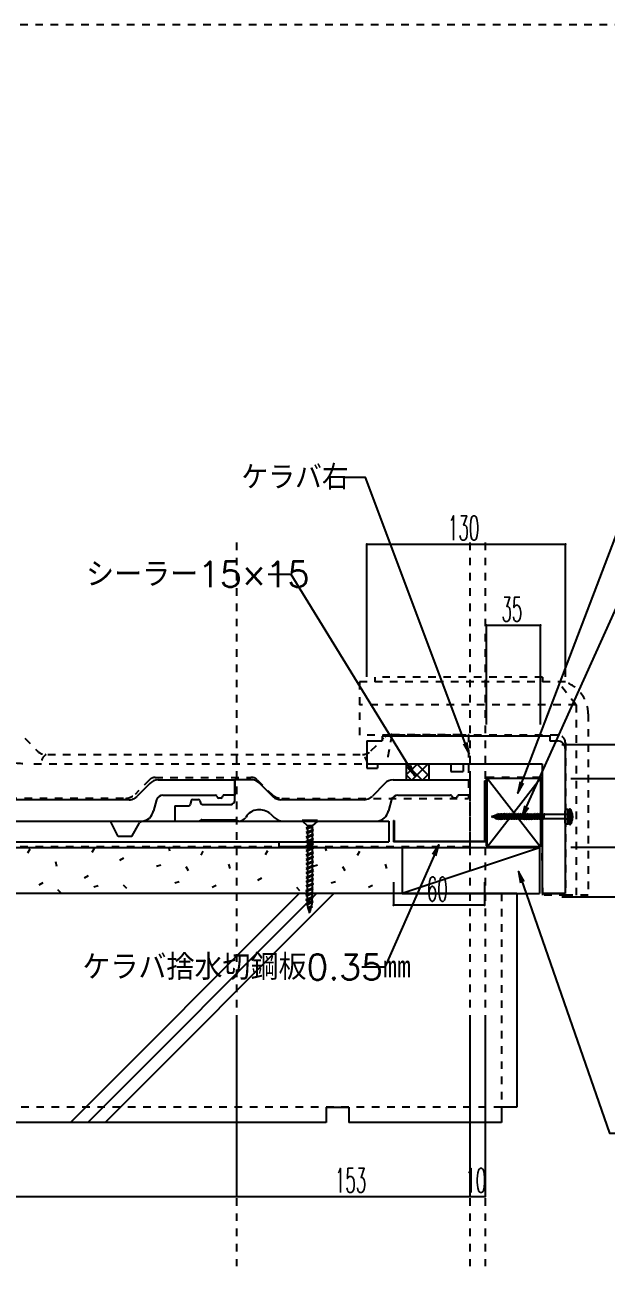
# Model space of a CAD drawing. Extents: x -1727 to 4652, y -2308 to 2357.
# Drawn here: x 3714 to 4095, y 1286 to 2100 of the extents above; entities that cross this region are included whole.
import ezdxf

# ---------------------------------------------------------------- set-up
doc = ezdxf.new("R2010")
doc.units = 0
doc.header["$LTSCALE"] = 5
doc.linetypes.add('DOT', pattern=[2, 1, -1])
for name, color, linetype in [('0-1', 7, 'CONTINUOUS'), ('0-2', 7, 'CONTINUOUS'), ('0-3', 7, 'CONTINUOUS'), ('0-4', 7, 'CONTINUOUS'), ('0-A', 7, 'CONTINUOUS'), ('0-F', 7, 'CONTINUOUS')]:
    doc.layers.add(name, color=color, linetype=linetype)
doc.styles.get("Standard").update_dxf_attribs({"font": 'txt.shx', "bigfont": 'extfont.shx'})

# ---------------------------------------------------------------- blocks, each defined once
blk = doc.blocks.new('H2')
at = {"layer": '0-1', "color": 7, "linetype": 'CONTINUOUS'}
for p, q in [((3963.9508, 1608.1022), (3971.0219, 1615.1732)), ((3974.2277, 1604.8963), (3963.9508, 1615.1732)), ((3967.816, 1604.8963), (3978.093, 1615.1732)), ((3978.9508, 1607.2443), (3971.0219, 1615.1732)), ((3978.9508, 1614.3154), (3978.093, 1615.1732)), ((3967.1567, 1604.8963), (3963.9508, 1608.1022)), ((3974.8871, 1604.8963), (3978.9508, 1608.96))]:
    blk.add_line(p, q, dxfattribs=at)

msp = doc.modelspace()

# ---------------------------------------------------------------- linework, layer by layer
at = {"layer": '0-1', "color": 7, "linetype": 'CONTINUOUS'}
for p, q in [((3978.9508, 1615.1732), (3963.9508, 1615.1732)), ((3963.9508, 1615.1732), (3963.9508, 1604.8963)), ((3978.9508, 1604.8963), (3978.9508, 1615.1732)), ((3963.9508, 1604.8963), (3978.9508, 1604.8963)), ((4017.1141, 1605.9639), (4052.1141, 1560.9639)), ((4017.1141, 1560.9639), (4052.1141, 1605.9639))]:
    msp.add_line(p, q, dxfattribs=at)
at = {"layer": '0-1', "color": 7, "linetype": 'DOT'}
for p, q in [((4005.8071, 1560.9764), (4005.8071, 1606.1586)), ((4016.6846, 1561.4656), (4016.6846, 1606.6478)), ((4016.6846, 1606.6478), (4053.2082, 1606.6478)), ((4053.2082, 1551.8664), (4053.2082, 1606.5122)), ((4005.8071, 1560.9764), (3145.7113, 1560.9764)), ((3145.7113, 1560.4355), (3901.4149, 1560.4355))]:
    msp.add_line(p, q, dxfattribs=at)
at = {"layer": '0-1', "color": 6, "linetype": 'CONTINUOUS'}
for p, q in [((4015.3819, 1604.1312), (4015.3819, 1564.4312)), ((4015.3819, 1604.1312), (4015.6819, 1604.1312)), ((4015.6819, 1604.1312), (4015.6819, 1564.1312)), ((3955.6819, 1578.1312), (3955.6819, 1564.1312)), ((3955.6819, 1578.1312), (3955.9819, 1578.1312)), ((3955.9819, 1578.1312), (3955.9819, 1564.4312)), ((4015.6819, 1564.1312), (3955.6819, 1564.1312)), ((4015.3819, 1564.4312), (3955.9819, 1564.4312))]:
    msp.add_line(p, q, dxfattribs=at)
at = {"layer": '0-1', "color": 4, "linetype": 'DOT'}
for p, q in [((4019.8517, 1580.796), (4021.7867, 1581.4959)), ((4022.6318, 1579.7859), (4019.8517, 1580.796)), ((4019.8517, 1580.796), (4020.3659, 1580.4258)), ((4020.3659, 1580.4258), (4020.6929, 1580.4858)), ((4021.7867, 1581.4959), (4022.2877, 1581.9159)), ((4022.5907, 1579.8558), (4021.7867, 1581.4959)), ((4022.2877, 1581.9159), (4022.3717, 1581.9558)), ((4022.9897, 1579.1658), (4022.2877, 1581.9159)), ((4022.5607, 1581.786), (4022.3717, 1581.9558)), ((4022.5607, 1581.786), (4023.5249, 1582.1358)), ((4023.3269, 1579.5258), (4022.5607, 1581.786)), ((4022.9897, 1579.1658), (4022.5907, 1579.8558)), ((4023.0947, 1579.116), (4023.3269, 1579.5258)), ((4023.7049, 1579.3959), (4023.3269, 1579.5258)), ((4023.8057, 1582.6158), (4023.5237, 1582.1358)), ((4023.5249, 1582.1358), (4024.2668, 1579.3359)), ((4024.5479, 1578.846), (4023.7997, 1582.6059)), ((4023.7997, 1582.6059), (4023.8978, 1582.6059)), ((4024.1519, 1582.2558), (4023.8978, 1582.6059)), ((4024.2668, 1579.3359), (4024.0469, 1579.3359)), ((4024.1519, 1582.2558), (4025.0417, 1582.2558)), ((4024.9268, 1579.3359), (4024.1519, 1582.2558)), ((4024.5479, 1578.846), (4024.2647, 1579.3359)), ((4024.6457, 1578.846), (4024.9268, 1579.3359)), ((4024.9268, 1579.3359), (4025.8169, 1579.3359)), ((4025.3228, 1582.746), (4025.0408, 1582.2558)), ((4025.0417, 1582.2558), (4025.8169, 1579.3359)), ((4025.3228, 1582.746), (4025.4209, 1582.746)), ((4025.3228, 1582.746), (4026.0977, 1578.846)), ((4025.4209, 1582.746), (4025.7038, 1582.2558)), ((4026.5918, 1582.2558), (4025.7017, 1582.2558)), ((4025.7017, 1582.2558), (4026.4769, 1579.3359)), ((4026.0977, 1578.846), (4025.8148, 1579.3359)), ((4026.1958, 1578.846), (4026.4778, 1579.3359)), ((4026.4769, 1579.3359), (4027.3667, 1579.3359)), ((4026.8729, 1582.746), (4026.5909, 1582.2558)), ((4026.5918, 1582.2558), (4027.3667, 1579.3359)), ((4027.6478, 1578.846), (4026.8729, 1582.746)), ((4026.8729, 1582.746), (4026.9707, 1582.746)), ((4026.9707, 1582.746), (4027.2539, 1582.2558)), ((4028.0267, 1579.3359), (4027.2518, 1582.2558)), ((4028.1419, 1582.2558), (4027.2518, 1582.2558)), ((4027.6478, 1578.846), (4027.3649, 1579.3359)), ((4027.7459, 1578.846), (4028.0279, 1579.3359)), ((4028.0267, 1579.3359), (4028.9168, 1579.3359)), ((4028.4239, 1582.746), (4028.1419, 1582.2558)), ((4028.1419, 1582.2558), (4028.9168, 1579.3359)), ((4028.4239, 1582.746), (4028.5208, 1582.746)), ((4029.1988, 1578.846), (4028.4239, 1582.746)), ((4028.5208, 1582.746), (4028.8037, 1582.2558)), ((4028.8028, 1582.2558), (4029.6917, 1582.2558)), ((4029.5777, 1579.3359), (4028.8028, 1582.2558)), ((4029.1988, 1578.846), (4028.9147, 1579.3359)), ((4029.2957, 1578.846), (4029.5777, 1579.3359)), ((4029.5777, 1579.3359), (4030.4669, 1579.3359)), ((4029.9737, 1582.746), (4029.6917, 1582.2558)), ((4029.6917, 1582.2558), (4030.4669, 1579.3359)), ((4029.9737, 1582.746), (4030.0709, 1582.746)), ((4029.9737, 1582.746), (4030.7489, 1578.846)), ((4030.0709, 1582.746), (4030.3529, 1582.2558)), ((4030.3529, 1582.2558), (4031.2427, 1582.2558)), ((4031.1278, 1579.3359), (4030.3529, 1582.2558)), ((4030.7489, 1578.846), (4030.4669, 1579.3359)), ((4031.1278, 1579.3359), (4030.8458, 1578.846)), ((4031.1275, 1579.3359), (4032.0176, 1579.3359)), ((4031.5235, 1582.746), (4031.2427, 1582.2558)), ((4031.2427, 1582.2558), (4032.0176, 1579.3359)), ((4031.5235, 1582.746), (4032.2996, 1578.846)), ((4031.5235, 1582.746), (4031.6216, 1582.746)), ((4031.6216, 1582.746), (4031.9027, 1582.2558)), ((4032.6785, 1579.3359), (4031.9027, 1582.2558)), ((4031.9027, 1582.2558), (4032.7925, 1582.2558)), ((4032.2996, 1578.846), (4032.0176, 1579.3359)), ((4032.6785, 1579.3359), (4032.3965, 1578.846)), ((4032.6785, 1579.3359), (4033.5677, 1579.3359)), ((4033.0745, 1582.746), (4032.7925, 1582.2558)), ((4032.7925, 1582.2558), (4033.5677, 1579.3359)), ((4033.0745, 1582.746), (4033.8497, 1578.846)), ((4033.0745, 1582.746), (4033.1717, 1582.746)), ((4033.1717, 1582.746), (4033.4537, 1582.2558)), ((4034.2286, 1579.3359), (4033.4537, 1582.2558)), ((4033.4537, 1582.2558), (4034.3426, 1582.2558)), ((4033.8497, 1578.846), (4033.5677, 1579.3359)), ((4034.2286, 1579.3359), (4033.9466, 1578.846)), ((4034.6246, 1582.746), (4034.3426, 1582.2558)), ((4034.3426, 1582.2558), (4035.1187, 1579.3359)), ((4034.3436, 1582.2558), (4035.0815, 1579.4658)), ((4034.6246, 1582.746), (4035.3995, 1578.846)), ((4034.6246, 1582.746), (4034.7215, 1582.746)), ((4034.7215, 1582.746), (4035.0035, 1582.2558)), ((4034.7334, 1582.2558), (4035.6235, 1582.2558)), ((4034.7334, 1582.2558), (4035.6235, 1582.2558)), ((4035.7784, 1579.3257), (4035.0035, 1582.2558)), ((4035.9055, 1582.7457), (4035.6235, 1582.2558)), ((4035.6235, 1582.2558), (4036.3984, 1579.3257)), ((4035.9055, 1582.7457), (4036.0024, 1582.7457)), ((4035.9055, 1582.7457), (4036.6804, 1578.8457)), ((4036.0024, 1582.7457), (4036.2844, 1582.2558)), ((4036.2844, 1582.2558), (4037.1733, 1582.2558)), ((4037.0593, 1579.3257), (4036.2844, 1582.2558)), ((4037.4553, 1582.7457), (4037.1733, 1582.2558)), ((4037.1733, 1582.2558), (4037.9494, 1579.3257)), ((4037.4553, 1582.7457), (4037.5525, 1582.7457)), ((4037.4553, 1582.7457), (4038.2305, 1578.8457)), ((4037.5525, 1582.7457), (4037.8345, 1582.2558)), ((4037.8345, 1582.2558), (4038.7243, 1582.2558)), ((4038.6094, 1579.3257), (4037.8345, 1582.2558)), ((4039.0054, 1582.7457), (4038.7243, 1582.2558)), ((4038.7243, 1582.2558), (4039.4995, 1579.3257)), ((4039.0054, 1582.7457), (4039.1035, 1582.7457)), ((4039.0054, 1582.7457), (4039.7803, 1578.8457)), ((4039.1035, 1582.7457), (4039.3843, 1582.2558)), ((4039.3843, 1582.2558), (4040.2744, 1582.2558)), ((4040.1595, 1579.3257), (4039.3843, 1582.2558)), ((4039.3843, 1582.2558), (4040.2744, 1582.2558)), ((4039.3843, 1582.2558), (4040.2744, 1582.2558)), ((4040.1592, 1579.3263), (4039.3844, 1582.2558)), ((4040.5564, 1582.7457), (4040.2744, 1582.2558)), ((4040.2744, 1582.2558), (4041.0493, 1579.3257)), ((4040.5564, 1582.7457), (4040.6533, 1582.7457)), ((4040.5564, 1582.7457), (4041.3313, 1578.8457)), ((4040.6533, 1582.7457), (4040.9353, 1582.2558)), ((4040.9353, 1582.2558), (4041.8242, 1582.2558)), ((4041.7102, 1579.3257), (4040.9353, 1582.2558)), ((4042.1062, 1582.7457), (4041.8242, 1582.2558)), ((4041.8242, 1582.2558), (4042.6003, 1579.3257)), ((4042.1062, 1582.7457), (4042.2034, 1582.7457)), ((4042.1062, 1582.7457), (4042.8814, 1578.8457)), ((4042.2034, 1582.7457), (4042.4854, 1582.2558)), ((4042.4854, 1582.2558), (4043.3752, 1582.2558)), ((4043.2603, 1579.3257), (4042.4854, 1582.2558)), ((4043.6563, 1582.7457), (4043.3752, 1582.2558)), ((4043.3752, 1582.2558), (4044.1504, 1579.3257)), ((4043.6563, 1582.7457), (4043.7544, 1582.7457)), ((4043.6563, 1582.7457), (4044.4312, 1578.8457)), ((4043.7544, 1582.7457), (4044.0352, 1582.2558)), ((4044.0352, 1582.2558), (4044.9253, 1582.2558)), ((4044.8104, 1579.3257), (4044.0352, 1582.2558)), ((4044.0352, 1582.2558), (4044.9253, 1582.2558)), ((4044.0352, 1582.2558), (4044.9253, 1582.2558)), ((4044.8101, 1579.3263), (4044.0353, 1582.2558)), ((4045.2073, 1582.7457), (4044.9253, 1582.2558)), ((4044.9253, 1582.2558), (4045.7002, 1579.3257)), ((4045.2073, 1582.7457), (4045.9822, 1578.8457)), ((4045.2073, 1582.7457), (4045.3042, 1582.7457)), ((4045.3042, 1582.7457), (4045.5862, 1582.2558)), ((4046.3611, 1579.3257), (4045.5862, 1582.2558)), ((4045.5862, 1582.2558), (4046.4751, 1582.2558)), ((4046.7571, 1582.7457), (4046.4751, 1582.2558)), ((4046.4751, 1582.2558), (4047.2512, 1579.3257)), ((4046.7571, 1582.7457), (4047.5323, 1578.8457)), ((4046.7571, 1582.7457), (4046.8543, 1582.7457)), ((4046.8543, 1582.7457), (4047.1363, 1582.2558)), ((4047.9112, 1579.3257), (4047.1363, 1582.2558)), ((4047.1363, 1582.2558), (4048.0261, 1582.2558)), ((4048.3072, 1582.7457), (4048.0261, 1582.2558)), ((4048.0261, 1582.2558), (4048.8013, 1579.3257)), ((4048.3072, 1582.7457), (4049.0821, 1578.8457)), ((4048.3072, 1582.7457), (4048.4053, 1582.7457)), ((4048.4053, 1582.7457), (4048.6861, 1582.2558)), ((4049.4613, 1579.3257), (4048.6861, 1582.2558)), ((4048.6861, 1582.2558), (4049.5762, 1582.2558)), ((4049.8573, 1582.7457), (4049.5762, 1582.2558)), ((4049.5762, 1582.2558), (4050.3511, 1579.3257)), ((4049.8573, 1582.7457), (4049.9551, 1582.7457)), ((4049.8573, 1582.7457), (4050.6322, 1578.8457)), ((4049.9551, 1582.7457), (4050.2362, 1582.2558)), ((4050.2362, 1582.2558), (4051.1263, 1582.2558)), ((4051.0111, 1579.3257), (4050.2362, 1582.2558)), ((4051.4083, 1582.7457), (4051.1263, 1582.2558)), ((4051.1263, 1582.2558), (4051.9012, 1579.3257)), ((4051.4083, 1582.7457), (4052.1832, 1578.8457)), ((4051.4083, 1582.7457), (4051.5052, 1582.7457)), ((4051.5052, 1582.7457), (4051.7872, 1582.2558)), ((4052.5621, 1579.3257), (4051.7872, 1582.2558)), ((4051.7872, 1582.2558), (4052.6761, 1582.2558)), ((4052.9581, 1582.7457), (4052.6761, 1582.2558)), ((4052.6761, 1582.2558), (4053.4522, 1579.3257)), ((4052.9581, 1582.7457), (4053.7333, 1578.8457)), ((4052.9581, 1582.7457), (4053.0553, 1582.7457)), ((4053.0553, 1582.7457), (4053.3373, 1582.2558)), ((4054.1122, 1579.3257), (4053.3373, 1582.2558)), ((4053.8881, 1582.2558), (4054.1701, 1582.7457)), ((4053.8881, 1582.2558), (4054.4233, 1581.2358)), ((4054.1701, 1582.7457), (4054.4233, 1581.7257)), ((4054.1701, 1582.7457), (4054.2673, 1582.7457)), ((4054.2673, 1582.7457), (4054.5133, 1582.3257)), ((4054.4233, 1581.9558), (4054.5133, 1582.3257)), ((4054.4233, 1579.1958), (4054.4233, 1581.9558)), ((4054.5943, 1582.3959), (4054.5133, 1582.3257)), ((4023.0947, 1579.116), (4022.9897, 1579.1658)), ((4024.6457, 1578.846), (4024.5479, 1578.846)), ((4026.1958, 1578.846), (4026.0977, 1578.846)), ((4027.7459, 1578.846), (4027.6478, 1578.846)), ((4029.2957, 1578.846), (4029.1988, 1578.846)), ((4030.8458, 1578.846), (4030.7489, 1578.846)), ((4032.3965, 1578.846), (4032.2996, 1578.846)), ((4033.9466, 1578.846), (4033.8497, 1578.846)), ((4034.2286, 1579.3257), (4035.1184, 1579.3257)), ((4035.3995, 1578.846), (4035.1175, 1579.326)), ((4035.4967, 1578.846), (4035.3995, 1578.846)), ((4035.7784, 1579.3257), (4035.4964, 1578.8457)), ((4035.7784, 1579.3257), (4036.3984, 1579.3257)), ((4036.6804, 1578.8457), (4036.3984, 1579.3257)), ((4036.7773, 1578.8457), (4036.6804, 1578.8457)), ((4037.0593, 1579.3257), (4036.7773, 1578.8457)), ((4037.0593, 1579.3257), (4037.9494, 1579.3257)), ((4038.2305, 1578.8457), (4037.9494, 1579.3257)), ((4038.3283, 1578.8457), (4038.2305, 1578.8457)), ((4038.6094, 1579.3257), (4038.3283, 1578.8457)), ((4038.6094, 1579.3257), (4039.4995, 1579.3257)), ((4039.7803, 1578.8457), (4039.4995, 1579.3257)), ((4039.8784, 1578.8457), (4039.7803, 1578.8457)), ((4040.1583, 1579.326), (4039.8775, 1578.846)), ((4040.1595, 1579.3257), (4039.8784, 1578.8457)), ((4040.1592, 1579.3257), (4041.0493, 1579.3257)), ((4041.3313, 1578.8457), (4041.0493, 1579.3257)), ((4041.4282, 1578.8457), (4041.3313, 1578.8457)), ((4041.7102, 1579.3257), (4041.4282, 1578.8457)), ((4041.7102, 1579.3257), (4042.6003, 1579.3257)), ((4042.8814, 1578.8457), (4042.6003, 1579.3257)), ((4042.9792, 1578.8457), (4042.8814, 1578.8457)), ((4043.2603, 1579.3257), (4042.9792, 1578.8457)), ((4043.2603, 1579.3257), (4044.1504, 1579.3257)), ((4044.4312, 1578.8457), (4044.1504, 1579.3257)), ((4044.5293, 1578.8457), (4044.4312, 1578.8457)), ((4044.8092, 1579.326), (4044.5284, 1578.846)), ((4044.8104, 1579.3257), (4044.5293, 1578.8457)), ((4044.8101, 1579.3257), (4045.7002, 1579.3257)), ((4045.9822, 1578.8457), (4045.7002, 1579.3257)), ((4046.0791, 1578.8457), (4045.9822, 1578.8457)), ((4046.3611, 1579.3257), (4046.0791, 1578.8457)), ((4046.3611, 1579.3257), (4047.2512, 1579.3257)), ((4047.5323, 1578.8457), (4047.2512, 1579.3257)), ((4047.6301, 1578.8457), (4047.5323, 1578.8457)), ((4047.9112, 1579.3257), (4047.6301, 1578.8457)), ((4047.9112, 1579.3257), (4048.8013, 1579.3257)), ((4049.0821, 1578.8457), (4048.8013, 1579.3257)), ((4049.1802, 1578.8457), (4049.0821, 1578.8457)), ((4049.4613, 1579.3257), (4049.1802, 1578.8457)), ((4049.4613, 1579.3257), (4050.3511, 1579.3257)), ((4050.6322, 1578.8457), (4050.3511, 1579.3257)), ((4050.7303, 1578.8457), (4050.6322, 1578.8457)), ((4051.0111, 1579.3257), (4050.7303, 1578.8457)), ((4051.0111, 1579.3257), (4051.9012, 1579.3257)), ((4052.1832, 1578.8457), (4051.9012, 1579.3257)), ((4052.2801, 1578.8457), (4052.1832, 1578.8457)), ((4052.5621, 1579.3257), (4052.2801, 1578.8457)), ((4052.5621, 1579.3257), (4053.4522, 1579.3257)), ((4053.7333, 1578.8457), (4053.4522, 1579.3257)), ((4053.8302, 1578.8457), (4053.7333, 1578.8457)), ((4054.1122, 1579.3257), (4053.8302, 1578.8457))]:
    msp.add_line(p, q, dxfattribs=at)
at = {"layer": '0-1', "color": 4, "linetype": 'CONTINUOUS'}
for p, q in [((4044.8022, 1582.2558), (4068.135, 1582.2558)), ((4068.6351, 1585.5759), (4068.135, 1584.5757)), ((4068.135, 1576.7259), (4068.135, 1584.5757)), ((4068.135, 1582.2558), (4068.7932, 1582.2558)), ((4068.6351, 1575.7257), (4068.6351, 1585.5759)), ((4068.6351, 1585.5759), (4070.1351, 1585.5759)), ((4068.951, 1582.2558), (4069.3671, 1582.2558)), ((4069.3671, 1582.2558), (4069.6542, 1582.3758)), ((4069.9482, 1582.5057), (4070.6352, 1582.8057)), ((4070.1351, 1575.7257), (4070.1351, 1585.5759)), ((4070.6352, 1584.5757), (4070.1351, 1585.5759)), ((4070.6352, 1576.1559), (4070.6352, 1585.1559)), ((4071.3351, 1585.6557), (4071.135, 1585.6557)), ((4072.2351, 1584.1557), (4071.804, 1585.3257)), ((4071.8352, 1576.1559), (4071.8352, 1585.1559)), ((4072.2351, 1577.1558), (4072.2351, 1584.1557)), ((3895.7047, 1578.2824), (3895.7037, 1577.8666)), ((3895.7037, 1577.8666), (3905.7661, 1577.843)), ((3895.7037, 1577.8666), (3899.1577, 1574.6563)), ((3905.767, 1578.2588), (3895.7047, 1578.2824)), ((3903.1217, 1571.6725), (3898.3157, 1570.218)), ((3898.3225, 1573.1205), (3898.9978, 1573.4016)), ((3899.2496, 1573.401), (3898.3225, 1573.1205)), ((3898.3225, 1573.1205), (3899.1791, 1572.6684)), ((3902.4511, 1573.3935), (3898.9978, 1573.4016)), ((3902.2769, 1573.3939), (3899.1548, 1573.4013)), ((3902.271, 1574.649), (3899.1577, 1574.6563)), ((3902.263, 1571.2244), (3899.1723, 1569.7659)), ((3899.1791, 1572.6684), (3899.1744, 1570.6661)), ((3899.1744, 1570.6661), (3902.2651, 1572.1246)), ((3900.7244, 1573.3976), (3899.1791, 1572.6684)), ((3899.1837, 1574.6562), (3899.1807, 1573.3802)), ((3899.1808, 1573.4012), (3899.1807, 1573.3802)), ((3902.263, 1571.2244), (3902.2583, 1569.1932)), ((3903.1217, 1571.6725), (3902.263, 1571.2244)), ((3903.1217, 1571.6725), (3902.2651, 1572.1246)), ((3902.271, 1574.649), (3902.2681, 1573.394)), ((3905.7661, 1577.843), (3902.2798, 1574.6489)), ((3905.7661, 1577.843), (3905.767, 1578.2588)), ((4068.1894, 1579.3274), (4044.7435, 1579.3274)), ((4068.135, 1579.3274), (4068.8112, 1579.3274)), ((4068.6351, 1575.7257), (4068.135, 1576.7259)), ((4070.1351, 1575.7257), (4068.6351, 1575.7257)), ((4069.1271, 1579.3274), (4069.3671, 1579.3274)), ((4069.3671, 1579.3274), (4069.7571, 1579.1576)), ((4069.977, 1579.0574), (4070.6352, 1578.7775)), ((4070.6352, 1576.7259), (4070.1351, 1575.7257)), ((4071.3351, 1575.6558), (4071.135, 1575.6558)), ((4072.2351, 1577.1558), (4071.804, 1575.9858)), ((3903.1079, 1565.8097), (3898.302, 1564.3553)), ((3898.302, 1564.3553), (3899.1606, 1564.8034)), ((3898.302, 1564.3553), (3899.1585, 1563.9031)), ((3903.1148, 1568.7411), (3898.3089, 1567.2866)), ((3898.3089, 1567.2866), (3899.1675, 1567.7348)), ((3898.3089, 1567.2866), (3899.1654, 1566.8345)), ((3898.3157, 1570.218), (3899.1744, 1570.6661)), ((3898.3157, 1570.218), (3899.1723, 1569.7659)), ((3899.1585, 1563.9031), (3899.1538, 1561.872)), ((3899.1585, 1563.9031), (3899.1538, 1561.872)), ((3899.1538, 1561.872), (3902.2445, 1563.3304)), ((3902.2493, 1565.3616), (3899.1585, 1563.9031)), ((3899.1654, 1566.8345), (3899.1606, 1564.8034)), ((3899.1606, 1564.8034), (3902.2514, 1566.2618)), ((3902.2561, 1568.293), (3899.1654, 1566.8345)), ((3899.1723, 1569.7659), (3899.1675, 1567.7348)), ((3899.1675, 1567.7348), (3902.2583, 1569.1932)), ((3902.2493, 1565.3616), (3902.2445, 1563.3304)), ((3903.101, 1562.8783), (3902.2445, 1563.3304)), ((3903.1079, 1565.8097), (3902.2493, 1565.3616)), ((3902.2561, 1568.293), (3902.2514, 1566.2618)), ((3903.1079, 1565.8097), (3902.2514, 1566.2618)), ((3903.1148, 1568.7411), (3902.2561, 1568.293)), ((3903.1148, 1568.7411), (3902.2583, 1569.1932)), ((3903.0873, 1557.0156), (3898.2814, 1555.5611)), ((3898.2814, 1555.5611), (3899.14, 1556.0092)), ((3898.2814, 1555.5611), (3899.1379, 1555.109)), ((3903.0942, 1559.9469), (3898.2883, 1558.4925)), ((3898.2883, 1558.4925), (3899.1469, 1558.9406)), ((3898.2883, 1558.4925), (3899.1448, 1558.0404)), ((3903.101, 1562.8783), (3898.2951, 1561.4239)), ((3898.2951, 1561.4239), (3899.1538, 1561.872)), ((3898.2951, 1561.4239), (3899.1517, 1560.9718)), ((3899.1379, 1555.109), (3899.1332, 1553.0778)), ((3902.2287, 1556.5674), (3899.1379, 1555.109)), ((3899.1448, 1558.0404), (3899.14, 1556.0092)), ((3899.14, 1556.0092), (3902.2308, 1557.4677)), ((3902.2355, 1559.4988), (3899.1448, 1558.0404)), ((3899.1517, 1560.9718), (3899.1469, 1558.9406)), ((3899.1469, 1558.9406), (3902.2376, 1560.3991)), ((3902.2424, 1562.4302), (3899.1517, 1560.9718)), ((3902.2287, 1556.5674), (3902.2239, 1554.5363)), ((3903.0873, 1557.0156), (3902.2287, 1556.5674)), ((3902.2355, 1559.4988), (3902.2308, 1557.4677)), ((3903.0873, 1557.0156), (3902.2308, 1557.4677)), ((3903.0942, 1559.9469), (3902.2355, 1559.4988)), ((3902.2424, 1562.4302), (3902.2376, 1560.3991)), ((3903.0942, 1559.9469), (3902.2376, 1560.3991)), ((3903.101, 1562.8783), (3902.2424, 1562.4302)), ((3903.0667, 1548.2214), (3898.2608, 1546.767)), ((3898.2608, 1546.767), (3899.1194, 1547.2151)), ((3903.0736, 1551.1528), (3898.2676, 1549.6984)), ((3898.2676, 1549.6984), (3899.1263, 1550.1465)), ((3898.2676, 1549.6984), (3899.1242, 1549.2462)), ((3903.0804, 1554.0842), (3898.2745, 1552.6297)), ((3898.2745, 1552.6297), (3899.1332, 1553.0778)), ((3898.2745, 1552.6297), (3899.131, 1552.1776)), ((3902.208, 1547.7733), (3899.1173, 1546.3148)), ((3899.1242, 1549.2462), (3899.1194, 1547.2151)), ((3899.1194, 1547.2151), (3902.2102, 1548.6735)), ((3902.2149, 1550.7047), (3899.1242, 1549.2462)), ((3899.131, 1552.1776), (3899.1263, 1550.1465)), ((3899.1263, 1550.1465), (3902.217, 1551.6049)), ((3902.2218, 1553.6361), (3899.131, 1552.1776)), ((3899.1332, 1553.0778), (3902.2239, 1554.5363)), ((3902.208, 1547.7733), (3902.2033, 1545.7422)), ((3903.0667, 1548.2214), (3902.208, 1547.7733)), ((3902.2149, 1550.7047), (3902.2102, 1548.6735)), ((3903.0667, 1548.2214), (3902.2102, 1548.6735)), ((3903.0736, 1551.1528), (3902.2149, 1550.7047)), ((3902.2218, 1553.6361), (3902.217, 1551.6049)), ((3903.0736, 1551.1528), (3902.217, 1551.6049)), ((3903.0804, 1554.0842), (3902.2218, 1553.6361)), ((3903.0804, 1554.0842), (3902.2239, 1554.5363)), ((3903.0461, 1539.4273), (3898.2402, 1537.9728)), ((3903.0529, 1542.3586), (3898.247, 1540.9042)), ((3898.247, 1540.9042), (3899.1057, 1541.3523)), ((3898.247, 1540.9042), (3899.1036, 1540.4521)), ((3903.0598, 1545.29), (3898.2539, 1543.8356)), ((3898.2539, 1543.8356), (3899.1125, 1544.2837)), ((3898.2539, 1543.8356), (3899.1104, 1543.3835)), ((3898.2608, 1546.767), (3899.1173, 1546.3148)), ((3902.1874, 1538.9792), (3899.0967, 1537.5207)), ((3899.1036, 1540.4521), (3899.0988, 1538.4209)), ((3899.0988, 1538.4209), (3902.1895, 1539.8794)), ((3902.1943, 1541.9105), (3899.1036, 1540.4521)), ((3899.1104, 1543.3835), (3899.1057, 1541.3523)), ((3899.1057, 1541.3523), (3902.1964, 1542.8108)), ((3902.2012, 1544.8419), (3899.1104, 1543.3835)), ((3899.1173, 1546.3148), (3899.1125, 1544.2837)), ((3899.1125, 1544.2837), (3902.2033, 1545.7422)), ((3902.1874, 1538.9792), (3902.1827, 1536.948)), ((3903.0461, 1539.4273), (3902.1874, 1538.9792)), ((3902.1943, 1541.9105), (3902.1895, 1539.8794)), ((3903.0461, 1539.4273), (3902.1895, 1539.8794)), ((3903.0529, 1542.3586), (3902.1943, 1541.9105)), ((3902.2012, 1544.8419), (3902.1964, 1542.8108)), ((3903.0529, 1542.3586), (3902.1964, 1542.8108)), ((3903.0598, 1545.29), (3902.2012, 1544.8419)), ((3903.0598, 1545.29), (3902.2033, 1545.7422)), ((3903.0255, 1530.6331), (3898.2196, 1529.1787)), ((3903.0323, 1533.5645), (3898.2264, 1532.1101)), ((3898.2264, 1532.1101), (3899.0851, 1532.5582)), ((3898.2264, 1532.1101), (3899.083, 1531.6579)), ((3903.0392, 1536.4959), (3898.2333, 1535.0414)), ((3898.2333, 1535.0414), (3899.0919, 1535.4895)), ((3898.2333, 1535.0414), (3899.0898, 1534.5893)), ((3898.2402, 1537.9728), (3899.0988, 1538.4209)), ((3898.2402, 1537.9728), (3899.0967, 1537.5207)), ((3899.083, 1531.6579), (3899.0782, 1529.6268)), ((3899.0782, 1529.6268), (3902.1689, 1531.0852)), ((3902.1737, 1533.1164), (3899.083, 1531.6579)), ((3899.0898, 1534.5893), (3899.0851, 1532.5582)), ((3899.0851, 1532.5582), (3902.1758, 1534.0166)), ((3902.1806, 1536.0478), (3899.0898, 1534.5893)), ((3899.0967, 1537.5207), (3899.0919, 1535.4895)), ((3899.0919, 1535.4895), (3902.1827, 1536.948)), ((3903.0255, 1530.6331), (3902.1668, 1530.185)), ((3902.1737, 1533.1164), (3902.1689, 1531.0852)), ((3903.0255, 1530.6331), (3902.1689, 1531.0852)), ((3903.0323, 1533.5645), (3902.1737, 1533.1164)), ((3902.1806, 1536.0478), (3902.1758, 1534.0166)), ((3903.0323, 1533.5645), (3902.1758, 1534.0166)), ((3903.0392, 1536.4959), (3902.1806, 1536.0478)), ((3903.0392, 1536.4959), (3902.1827, 1536.948)), ((3903.0117, 1524.7704), (3898.2058, 1523.3159)), ((3898.2058, 1523.3159), (3899.0645, 1523.764)), ((3898.2058, 1523.3159), (3899.1224, 1522.8921)), ((3903.0186, 1527.7017), (3898.2127, 1526.2473)), ((3898.2127, 1526.2473), (3899.0713, 1526.6954)), ((3898.2127, 1526.2473), (3899.0692, 1525.7952)), ((3898.2196, 1529.1787), (3899.0782, 1529.6268)), ((3898.2196, 1529.1787), (3899.0761, 1528.7266)), ((3899.0692, 1525.7952), (3899.0645, 1523.764)), ((3899.0645, 1523.764), (3902.1552, 1525.2225)), ((3902.16, 1527.2536), (3899.0692, 1525.7952)), ((3899.0761, 1528.7266), (3899.0713, 1526.6954)), ((3899.0713, 1526.6954), (3902.1621, 1528.1539)), ((3902.1668, 1530.185), (3899.0761, 1528.7266)), ((3902.1531, 1524.3222), (3899.1224, 1522.8921)), ((3899.6434, 1521.1091), (3899.1224, 1522.8921)), ((3901.8747, 1522.162), (3902.1502, 1523.0886)), ((3902.1531, 1524.3222), (3902.1502, 1523.0886)), ((3903.0117, 1524.7704), (3902.1531, 1524.3222)), ((3902.16, 1527.2536), (3902.1552, 1525.2225)), ((3903.0117, 1524.7704), (3902.1552, 1525.2225)), ((3903.0186, 1527.7017), (3902.16, 1527.2536)), ((3902.1668, 1530.185), (3902.1621, 1528.1539)), ((3903.0186, 1527.7017), (3902.1621, 1528.1539)), ((3902.401, 1521.6562), (3899.1641, 1520.6766)), ((3899.1641, 1520.6766), (3899.6434, 1521.1091)), ((3899.1641, 1520.6766), (3899.8743, 1520.3188)), ((3899.6434, 1521.1091), (3901.8747, 1522.162)), ((3901.5637, 1521.116), (3899.8743, 1520.3188)), ((3900.4493, 1518.3511), (3899.8743, 1520.3188)), ((3900.1242, 1518.0322), (3900.4493, 1518.3511)), ((3900.1242, 1518.0322), (3900.5079, 1518.1504)), ((3900.1242, 1518.0322), (3900.5943, 1517.855)), ((3900.5943, 1517.855), (3900.5079, 1518.1504)), ((3900.5943, 1517.855), (3900.6996, 1518.2094)), ((3900.6996, 1518.2094), (3901.1865, 1518.3594)), ((3900.8621, 1518.756), (3901.5637, 1521.116)), ((3901.1865, 1518.3594), (3900.8621, 1518.756)), ((3902.401, 1521.6562), (3901.5637, 1521.116)), ((3902.401, 1521.6562), (3901.8747, 1522.162))]:
    msp.add_line(p, q, dxfattribs=at)
at = {"layer": '0-1', "color": 3, "linetype": 'CONTINUOUS'}
for p, q in [((3145.7113, 1577.8227), (3952.6217, 1577.8227)), ((3952.6217, 1577.8227), (3952.6217, 1564.1539)), ((3145.7113, 1564.1539), (3952.6217, 1564.1539))]:
    msp.add_line(p, q, dxfattribs=at)
msp.add_lwpolyline([(4052.1141, 1560.9639), (4017.1141, 1560.9639), (4017.1141, 1605.9639), (4052.1141, 1605.9639), (4052.1141, 1560.9639)], close=True, dxfattribs=at)
at = {"layer": '0-1', "color": 4, "linetype": 'CONTINUOUS'}
msp.add_lwpolyline([(3902.4511, 1573.3935), (3902.4321, 1573.3302), (3902.4141, 1573.2667), (3902.3971, 1573.203), (3902.3811, 1573.139), (3902.3661, 1573.0748), (3902.3522, 1573.0105), (3902.3393, 1572.9459), (3902.3274, 1572.8812), (3902.3165, 1572.8164), (3902.3067, 1572.7514), (3902.2978, 1572.6863), (3902.2901, 1572.621), (3902.2833, 1572.5557), (3902.2776, 1572.4903), (3902.2729, 1572.4249), (3902.2693, 1572.3593), (3902.2667, 1572.2938), (3902.2651, 1572.2282), (3902.2646, 1572.1626), (3902.2651, 1572.097)], dxfattribs=at)
at = {"layer": '0-1', "color": 7, "linetype": 'CONTINUOUS'}
msp.add_lwpolyline([(3880.4339, 1561.052), (3900.4339, 1561.052), (3900.4339, 1564.052), (3880.4339, 1564.052), (3880.4339, 1561.052)], close=True, dxfattribs=at)
at = {"layer": '0-1', "color": 4, "linetype": 'DOT'}
msp.add_arc((4024.0469, 1580.3358), 0.9999, 250, 270, dxfattribs=at)
at = {"layer": '0-1', "color": 4, "linetype": 'CONTINUOUS'}
for centre, radius, start, end in [((4071.135, 1585.1559), 0.5001, 90, 180), ((4071.3351, 1585.1559), 0.5001, 0, 90), ((4065.879, 1580.6559), 7.2555, 331.158, 388.8416), ((4071.135, 1576.1559), 0.5001, 180, 270), ((4071.3351, 1576.1559), 0.5001, 270, 360)]:
    msp.add_arc(centre, radius, start, end, dxfattribs=at)
at = {"layer": '0-2', "color": 2, "linetype": 'DOT'}
for p, q in [((3933.3092, 1669.1178), (3933.3092, 1634.1178)), ((4068.3092, 1669.1178), (3933.3092, 1669.1178)), ((3943.3092, 1672.1178), (3943.3092, 1669.1178)), ((4053.3092, 1672.1178), (3943.3092, 1672.1178)), ((4053.3092, 1672.1178), (4053.3092, 1669.1178)), ((4075.3092, 1654.1178), (4063.3092, 1669.1178)), ((4075.3092, 1654.1178), (3933.3092, 1654.1178)), ((4075.3092, 1654.1178), (4075.3092, 1529.1178)), ((4083.3092, 1648.1888), (4083.3092, 1529.1178)), ((3713.837, 1632.1698), (3721.3144, 1624.6406)), ((4063.3092, 1634.1178), (3933.3092, 1634.1178)), ((3940.8458, 1623.8841), (3949.1894, 1632.3045)), ((3954.5686, 1634.52), (4004.7525, 1634.52)), ((4004.7525, 1634.5159), (4004.7525, 1592.6697)), ((4068.3092, 1629.1178), (4068.3092, 1529.1178)), ((3728.8497, 1621.4212), (3935.024, 1621.4212)), ((4004.8361, 1615.23), (3716.6605, 1615.23)), ((3795.6758, 1604.9321), (3786.0885, 1595.3448)), ((3799.2501, 1606.4126), (3862.1524, 1606.4126)), ((3866.2205, 1604.9321), (3876.3865, 1594.7662)), ((3778.5748, 1592.6697), (3697.5854, 1592.6697)), ((3882.4631, 1592.6697), (4004.7525, 1592.6697)), ((4053.3092, 1534.1178), (4053.3092, 1529.1178)), ((4069.3422, 1529.1178), (4053.3092, 1529.1178)), ((4083.3092, 1529.1178), (4069.3422, 1529.1178))]:
    msp.add_line(p, q, dxfattribs=at)
at = {"layer": '0-2', "color": 2, "linetype": 'CONTINUOUS'}
for p, q in [((3938.2082, 1630.402), (3938.2082, 1612.402)), ((3938.2082, 1630.402), (3948.2082, 1630.402)), ((3948.2082, 1633.402), (3948.2082, 1630.402)), ((4058.2082, 1633.402), (3948.2082, 1633.402)), ((4058.2082, 1633.402), (4058.2082, 1630.402)), ((4058.2082, 1630.402), (4063.2082, 1630.402)), ((4068.2082, 1625.402), (4068.2082, 1530.402)), ((3938.2082, 1615.402), (4053.2082, 1615.402)), ((3938.2082, 1612.402), (3945.2082, 1612.402)), ((3945.2082, 1615.402), (3945.2082, 1612.402)), ((3993.2082, 1615.402), (3993.2082, 1610.402)), ((4001.2082, 1615.402), (4001.2082, 1610.402)), ((4053.2082, 1615.402), (4053.2082, 1530.402)), ((3801.1933, 1604.8135), (3851.4376, 1604.8135)), ((3851.4525, 1591.4601), (3851.4525, 1604.8223)), ((3863.3077, 1604.8223), (3851.4525, 1604.8223)), ((3851.5033, 1604.715), (3851.5033, 1594.8039)), ((3955.3095, 1604.8998), (4005.5538, 1604.8998)), ((3993.2082, 1610.402), (4001.2082, 1610.402)), ((4005.6196, 1604.8013), (4005.6196, 1594.8902)), ((3795.853, 1602.3811), (3787.6175, 1594.0884)), ((3867.1949, 1603.0908), (3876.6905, 1593.6398)), ((3949.9692, 1602.4674), (3941.7337, 1594.1747)), ((3782.2492, 1591.7427), (3575.8483, 1591.7427)), ((3800.1756, 1591.8468), (3798.1285, 1584.4752)), ((3804.3595, 1594.7865), (3838.9258, 1594.7865)), ((3812.1035, 1587.8012), (3812.1035, 1577.9164)), ((3812.1035, 1587.8012), (3821.1082, 1587.8012)), ((3822.847, 1591.1207), (3822.1614, 1588.6939)), ((3823.9755, 1591.9051), (3827.5844, 1591.9051)), ((3828.6973, 1591.1207), (3829.0901, 1589.7499)), ((3830.2862, 1588.7568), (3849.7797, 1588.7568)), ((3839.7138, 1594.2767), (3839.9175, 1593.5917)), ((3842.355, 1592.8286), (3840.9252, 1592.8286)), ((3843.4865, 1594.2119), (3843.3099, 1593.5917)), ((3851.5033, 1594.8039), (3843.9782, 1594.8039)), ((3936.3655, 1591.829), (3881.6743, 1591.829)), ((3954.2918, 1591.9331), (3952.2447, 1584.5616)), ((3958.4757, 1594.8728), (3993.042, 1594.8728)), ((3993.8301, 1594.363), (3994.0337, 1593.678)), ((3996.4712, 1592.9149), (3995.0414, 1592.9149)), ((3997.6028, 1594.2982), (3997.4261, 1593.678)), ((4005.6196, 1594.8902), (3998.0944, 1594.8902)), ((3874.7787, 1582.6824), (3877.3525, 1580.183)), ((3577.2071, 1577.7438), (3790.5893, 1577.7438)), ((3775.1302, 1567.7304), (3770.0079, 1577.8234)), ((3783.9081, 1567.6486), (3789.0689, 1576.5891)), ((3812.2775, 1577.8301), (3827.9227, 1577.8301)), ((3829.9231, 1578.7327), (3852.4321, 1578.7327)), ((3883.0331, 1577.8301), (3944.7055, 1577.8301)), ((3783.9553, 1567.7304), (3775.1302, 1567.7304)), ((4053.2082, 1530.402), (4068.2082, 1530.402)), ((4068.2082, 1530.402), (4053.2082, 1530.402))]:
    msp.add_line(p, q, dxfattribs=at)
at = {"layer": '0-2', "color": 2, "linetype": 'DOT'}
for centre, radius, start, end in [((4060.2482, 1647.5008), 23.071, 1.708, 69.55), ((3954.6564, 1626.6533), 7.8628, 90.4761, 134.0511), ((6113.3368, 1240.0387), 2194.5149, 169.6443, 170.1559), ((4063.3092, 1629.1178), 5, 0, 90), ((3727.8632, 1629.7023), 8.277, 217.7016, 266.9332), ((3731.377, 1615.5367), 6.8857, 121.184, 184.005), ((3935.074, 1629.4317), 8.0056, 271.0628, 316.1349), ((3928.8431, 1613.9458), 9.8322, 7.5048, 49.5469), ((3726.9376, 1813.3126), 198.2717, 261.4664, 266.2489), ((3799.3743, 1601.0579), 5.3562, 91.3288, 133.6711), ((3862.5524, 1601.1825), 5.2455, 45.63, 94.3735), ((3779.2648, 1602.6271), 9.9797, 273.8263, 313.1375), ((3882.4779, 1602.5676), 9.8979, 232.0167, 269.9144)]:
    msp.add_arc(centre, radius, start, end, dxfattribs=at)
at = {"layer": '0-2', "color": 2, "linetype": 'CONTINUOUS'}
for centre, radius, start, end in [((4063.2082, 1625.402), 5, 0, 90), ((3801.5897, 1596.8648), 7.9586, 92.8551, 136.1225), ((3862.1413, 1596.9731), 7.9354, 47.6136, 81.5477), ((3955.706, 1596.9511), 7.9586, 92.8551, 136.1225), ((3782.0047, 1599.5969), 7.8561, 271.7835, 298.3869), ((3781.9321, 1599.7397), 8.0162, 298.3583, 315.1724), ((3804.7753, 1589.7476), 5.0561, 94.7176, 155.4691), ((3820.8868, 1589.1577), 1.3563, 279.3936, 340.0066), ((3824.0786, 1590.5567), 1.3545, 94.6967, 155.3956), ((3827.4657, 1590.5568), 1.3545, 24.6042, 85.3077), ((3830.3964, 1590.1063), 1.354, 195.2621, 265.3338), ((3838.8893, 1593.8967), 0.9079, 24.7452, 87.6957), ((3841.0278, 1594.0008), 1.1833, 200.2286, 265.0267), ((3842.2072, 1593.9927), 1.1734, 277.237, 340.0187), ((3844.3353, 1593.9003), 0.9034, 94.6845, 157.8226), ((3848.7406, 1591.4643), 2.712, 275.6876, 359.911), ((3881.7128, 1599.6986), 7.8698, 230.3435, 269.7193), ((3936.1209, 1599.6832), 7.8561, 271.7835, 298.3869), ((3936.0483, 1599.826), 8.0162, 298.3583, 315.1724), ((3958.8915, 1589.8339), 5.0561, 94.7176, 155.4691), ((3993.0055, 1593.983), 0.9079, 24.7452, 87.6957), ((3995.144, 1594.0871), 1.1833, 200.2286, 265.0267), ((3996.3234, 1594.079), 1.1734, 277.237, 340.0187), ((3998.4516, 1593.9866), 0.9034, 94.6845, 157.8226), ((3790.153, 1585.8417), 8.0916, 273.0906, 350.2777), ((3854.4479, 1582.8693), 5.0383, 274.6278, 328.4766), ((3866.9131, 1575.8944), 9.2519, 92.9199, 152.02), ((3867.6815, 1573.9498), 11.2529, 50.8982, 96.3246), ((3883.0356, 1585.87), 8.0399, 225.0191, 269.982), ((3944.2693, 1585.928), 8.0916, 273.0906, 350.2777), ((3790.1971, 1575.834), 1.3576, 90.085, 146.2039), ((3827.8861, 1579.2208), 1.3912, 270.5608, 317.5045), ((3829.9402, 1577.3335), 1.3994, 90.7027, 137.3587), ((3851.6634, 1577.0625), 1.6842, 39.6692, 80.9986), ((3854.4027, 1581.3394), 3.5119, 245.7412, 275.1431)]:
    msp.add_arc(centre, radius, start, end, dxfattribs=at)
at = {"layer": '0-3', "color": 7, "linetype": 'CONTINUOUS'}
for p, q in [((3938.1412, 1759.5141), (4068.4381, 1759.5141)), ((3938.1412, 1672.3213), (3938.1412, 1759.5141)), ((4068.4381, 1672.3213), (4068.4381, 1759.5141)), ((4016.6846, 1706.1846), (4052.1141, 1706.1846)), ((4016.6846, 1641.2478), (4016.6846, 1706.1846)), ((4052.1141, 1641.2478), (4052.1141, 1706.1846)), ((4066.0152, 1628.0104), (4171.331, 1628.0104)), ((4071.9597, 1605.6248), (4126.1208, 1605.6248)), ((4071.9597, 1560.6248), (4126.1208, 1560.6248)), ((3955.6819, 1537.8322), (3955.6819, 1522.6368)), ((4015.2667, 1537.8322), (4015.2667, 1522.6368)), ((4015.2667, 1522.6368), (3955.6819, 1522.6368)), ((4066.0152, 1528.0437), (4171.331, 1528.0437)), ((3852.6819, 1448.885), (3852.6819, 1331.639)), ((4005.6819, 1448.885), (4005.6819, 1331.639)), ((4015.6819, 1448.885), (4015.6819, 1331.639)), ((3546.6819, 1331.639), (3852.6819, 1331.639)), ((3852.6819, 1331.639), (4005.6819, 1331.639)), ((4005.6819, 1331.639), (4015.6819, 1331.639))]:
    msp.add_line(p, q, dxfattribs=at)
for points in [[(4005.2446, 1621.8639), (3937.3537, 1803.2296), (3922.3537, 1803.2296)], [(4037.0995, 1596.1098), (4110.4905, 1788.7614), (4125.4905, 1788.7614)], [(3969.6051, 1607.4112), (3888.3956, 1739.6126), (3873.3956, 1739.6126)], [(4039.8266, 1580.4537), (4108.8373, 1733.3161), (4123.8373, 1733.3161)], [(4001.4446, 1628.4497), (4005.2446, 1621.8639), (4003.786, 1629.3261)], [(3964.6143, 1613.1475), (3969.6051, 1607.4112), (3966.7445, 1614.456)], [(4038.6013, 1603.5635), (4037.0995, 1596.1098), (4040.9375, 1602.6735)], [(4041.7733, 1587.8037), (4039.8266, 1580.4537), (4044.0519, 1586.7751)], [(3985.2655, 1562.2977), (3949.8899, 1482.0225), (3934.8899, 1482.0225)], [(3983.3849, 1554.9305), (3985.2655, 1562.2977), (3981.0972, 1555.9386)], [(4037.6447, 1544.776), (4097.2797, 1373.1733), (4112.2797, 1373.1733)], [(4041.2874, 1538.102), (4037.6447, 1544.776), (4038.9259, 1537.2813)]]:
    msp.add_lwpolyline(points, dxfattribs=at)
at = {"layer": '0-3', "color": 7}
for p in [(3938.1412, 1759.5141), (4068.4381, 1759.5141), (4016.6846, 1706.1846), (4052.1141, 1706.1846), (3955.6819, 1522.6368), (4015.2667, 1522.6368), (3852.6819, 1331.639), (4005.6819, 1331.639), (4005.6819, 1331.639), (4015.6819, 1331.639)]:
    msp.add_point(p, dxfattribs=at)
at = {"layer": '0-4', "color": 4, "linetype": 'CONTINUOUS'}
for p, q in [((3961.3904, 1560.2314), (3106.4929, 1560.2314)), ((4036.3904, 1530.2314), (3106.4929, 1530.2314)), ((4036.3904, 1530.2314), (4036.3904, 1390.2314)), ((3911.3904, 1390.2314), (3911.3904, 1380.2314)), ((3911.3904, 1390.2314), (3926.3904, 1390.2314)), ((3926.3904, 1390.2314), (3926.3904, 1380.2314)), ((4036.3904, 1390.2314), (4026.3904, 1390.2314)), ((4026.3904, 1390.2314), (4026.3904, 1380.2314)), ((3911.3904, 1380.2314), (3107.005, 1380.2314)), ((4026.3904, 1380.2314), (3926.3904, 1380.2314))]:
    msp.add_line(p, q, dxfattribs=at)
at = {"layer": '0-4', "color": 7, "linetype": 'CONTINUOUS'}
for p, q in [((3715.7535, 1556.9729), (3717.2535, 1559.5712)), ((3758.0129, 1557.4301), (3759.513, 1560.028)), ((3807.9911, 1561.1665), (3808.7678, 1558.2685)), ((3829.38, 1555.4078), (3830.8799, 1558.0061)), ((3871.6393, 1555.865), (3873.1394, 1558.4629)), ((3910.6619, 1561.1665), (3911.4385, 1558.2685)), ((3932.0507, 1555.4078), (3933.5507, 1558.0061)), ((4051.3904, 1560.2314), (3961.3904, 1530.2314)), ((3733.8518, 1551.2146), (3734.6282, 1548.3166)), ((3776.2128, 1552.2302), (3778.8108, 1553.7301)), ((3803.0554, 1548.8267), (3800.1576, 1548.0503)), ((3819.508, 1548.004), (3821.0082, 1545.4057)), ((3847.4783, 1549.6495), (3848.2546, 1546.7515)), ((3905.7261, 1548.8267), (3902.8283, 1548.0503)), ((3922.1787, 1548.004), (3923.679, 1545.4057)), ((3950.149, 1549.6495), (3950.9254, 1546.7515)), ((3755.4131, 1541.8298), (3752.815, 1540.3302)), ((3869.0396, 1540.2647), (3866.4414, 1538.7651)), ((3725.6252, 1537.2296), (3723.0272, 1535.7296)), ((3735.2664, 1532.8359), (3737.3877, 1530.7147)), ((3759.0656, 1534.7223), (3761.9634, 1535.499)), ((3778.304, 1535.9518), (3780.4253, 1533.8305)), ((3812.1043, 1537.3094), (3815.0021, 1538.086)), ((3839.2516, 1535.6645), (3836.6537, 1534.1645)), ((3891.9305, 1534.3867), (3894.0518, 1532.2654)), ((3914.775, 1537.3094), (3917.6728, 1538.086)), ((3941.9224, 1535.6645), (3939.3244, 1534.1645)), ((3743.8218, 1380.2314), (3893.8218, 1530.2314)), ((3755.1355, 1380.2314), (3905.1355, 1530.2314)), ((3766.4492, 1380.2314), (3916.4492, 1530.2314))]:
    msp.add_line(p, q, dxfattribs=at)
at = {"layer": '0-4', "color": 3, "linetype": 'CONTINUOUS'}
for p, q in [((4051.3904, 1560.2314), (3961.3904, 1560.2314)), ((3961.3904, 1560.2314), (3961.3904, 1530.2314)), ((4051.3904, 1560.2314), (4051.3904, 1530.2314)), ((3961.3904, 1530.2314), (4051.3904, 1530.2314))]:
    msp.add_line(p, q, dxfattribs=at)
at = {"layer": '0-4', "color": 4, "linetype": 'DOT'}
for p, q in [((4026.3904, 1530.2314), (4026.3904, 1390.2314)), ((4026.3904, 1390.2314), (3107.005, 1390.2314))]:
    msp.add_line(p, q, dxfattribs=at)
at = {"layer": '0-A', "color": 7, "linetype": 'DOT'}
msp.add_line((4635.7424, 2100), (-1726.8095, 2100), dxfattribs=at)
at = {"layer": '0-F', "color": 1, "linetype": 'DOT'}
for p, q in [((3852.6819, 1760.5462), (3852.6819, 1285.9095)), ((4005.6819, 1760.5462), (4005.6819, 1285.9095)), ((4015.6819, 1760.5462), (4015.6819, 1285.9095))]:
    msp.add_line(p, q, dxfattribs=at)

# ---------------------------------------------------------------- block references
at = {"layer": '0-1'}
msp.add_blockref('H2', (0, 0), dxfattribs=at)

# ---------------------------------------------------------------- texts
at = {"layer": '0-3', "color": 7}
for s, height, p in [('ケラバ右', 16, (3855.8537, 1795.2296)), ('シーラー15×15', 16.7, (3753.9956, 1731.2626)), ('ケラバ捨水切鋼板0.35㎜', 16.7, (3751.6124, 1473.6725))]:
    msp.add_text(s, height=height, dxfattribs=at).set_placement(p)
at = {"layer": '0-3', "color": 7, "width": 0.5}
for s, p in [('130', (3991.2897, 1762.0141)), ('35', (4026.3994, 1708.6846)), ('60', (3977.4743, 1525.1368)), ('153', (3917.1819, 1334.139)), ('10', (4002.6819, 1334.139))]:
    msp.add_text(s, height=16, dxfattribs=at).set_placement(p)

doc.saveas('drawing.dxf')
